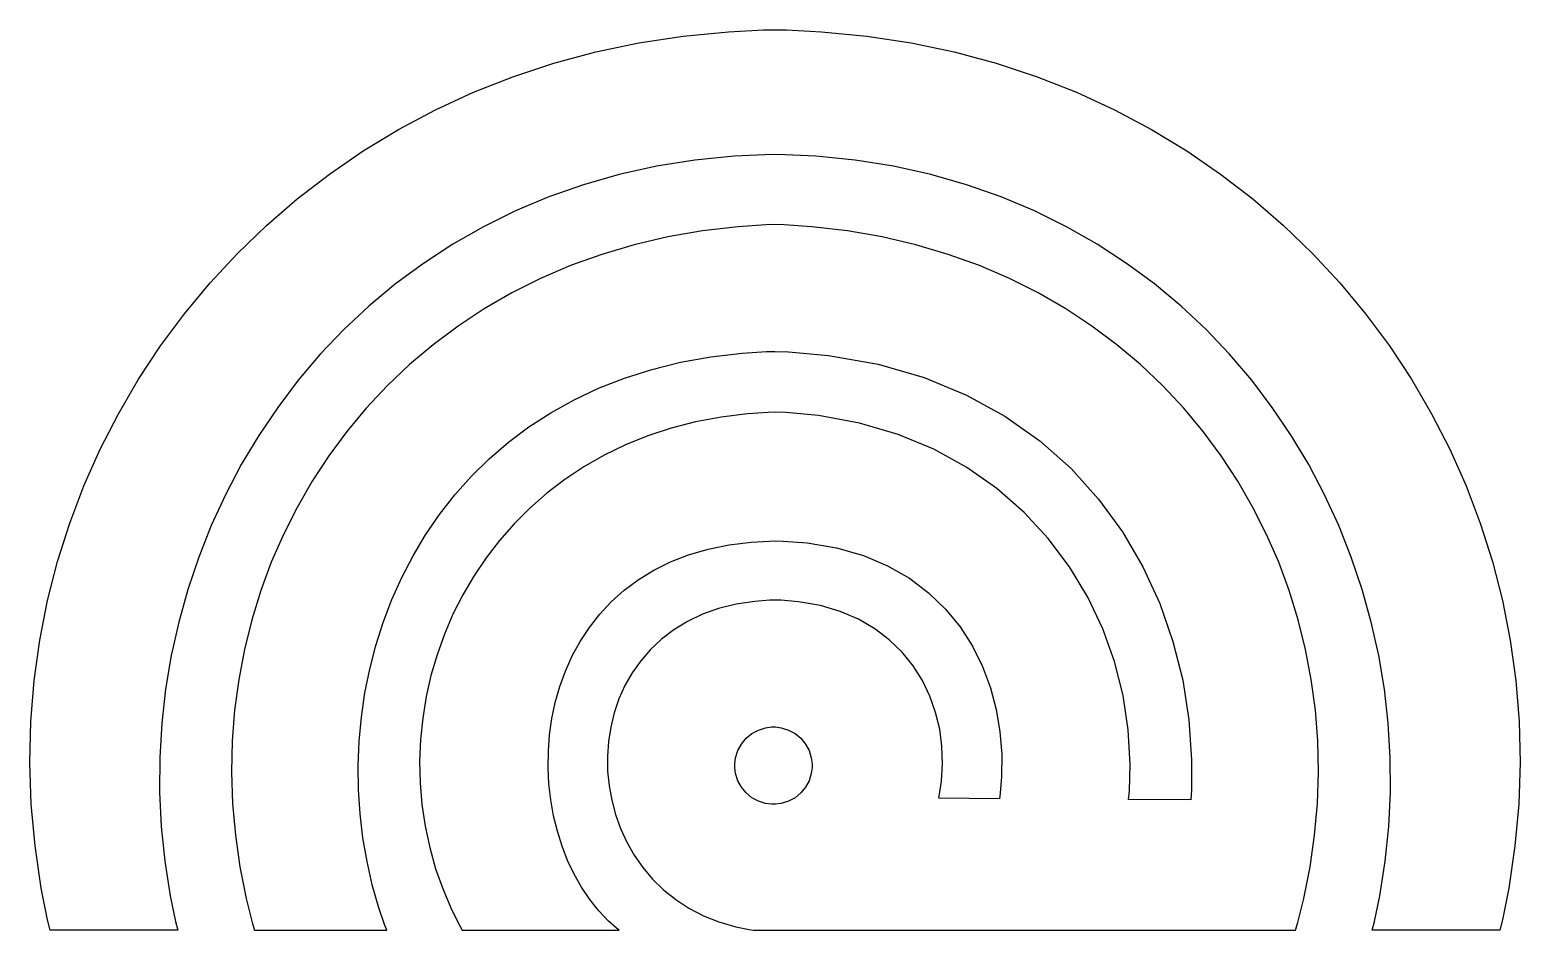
# Model space of a CAD drawing. Header units: millimetres. Extents: x -4.2 to 10.4, y -3.7 to 12.4.
# Drawn here: x -4.18 to 10.38, y 3.65 to 12.44 of the extents above; entities that cross this region are included whole.
import ezdxf

# ---------------------------------------------------------------- set-up
doc = ezdxf.new("R2010")
doc.units = ezdxf.units.MM
doc.layers.get('0').update_dxf_attribs({"linetype": 'CONTINUOUS'})

msp = doc.modelspace()

# ---------------------------------------------------------------- linework, layer by layer
at = {"color": 142}
for p, q in [((1.77024, 12.314), (2.20313, 12.38)), ((2.20313, 12.38), (2.64665, 12.4226)), ((2.64665, 12.4226), (2.98687, 12.4394)), ((2.98687, 12.4394), (3.10038, 12.4408)), ((3.10038, 12.4408), (3.21382, 12.4394)), ((3.21382, 12.4394), (3.55404, 12.4226)), ((3.55404, 12.4226), (3.99756, 12.38)), ((3.99756, 12.38), (4.43044, 12.314)), ((1.34847, 12.2253), (1.77024, 12.314)), ((4.43044, 12.314), (4.85226, 12.2253)), ((0.540201, 11.9826), (0.938314, 12.1145)), ((0.938314, 12.1145), (1.34847, 12.2253)), ((4.85226, 12.2253), (5.26243, 12.1145)), ((5.26243, 12.1145), (5.66049, 11.9826)), ((0.154731, 11.8303), (0.540201, 11.9826)), ((5.66049, 11.9826), (6.04601, 11.8303)), ((-0.217719, 11.6584), (0.154731, 11.8303)), ((6.04601, 11.8303), (6.41846, 11.6584)), ((-0.576606, 11.4676), (-0.217719, 11.6584)), ((6.41846, 11.6584), (6.77735, 11.4676)), ((-0.921496, 11.2586), (-0.576606, 11.4676)), ((6.77735, 11.4676), (7.12224, 11.2586)), ((-1.25184, 11.0324), (-0.921496, 11.2586)), ((3.00097, 11.2212), (2.7029, 11.2059)), ((3.10038, 11.2225), (3.00097, 11.2212)), ((3.19971, 11.2212), (3.10038, 11.2225)), ((3.49778, 11.2059), (3.19971, 11.2212)), ((7.12224, 11.2586), (7.45258, 11.0324)), ((1.94217, 11.1075), (1.57943, 11.0272)), ((2.31674, 11.1673), (1.94217, 11.1075)), ((2.7029, 11.2059), (2.31674, 11.1673)), ((3.88396, 11.1673), (3.49778, 11.2059)), ((4.25851, 11.1075), (3.88396, 11.1673)), ((4.62125, 11.0272), (4.25851, 11.1075)), ((-1.56722, 10.7896), (-1.25184, 11.0324)), ((1.22879, 10.9273), (0.890408, 10.8084)), ((1.57943, 11.0272), (1.22879, 10.9273)), ((4.97194, 10.9273), (4.62125, 11.0272)), ((5.31028, 10.8084), (4.97194, 10.9273)), ((7.45258, 11.0324), (7.76796, 10.7896)), ((-1.86714, 10.531), (-1.56722, 10.7896)), ((0.890408, 10.8084), (0.564671, 10.6715)), ((5.63601, 10.6715), (5.31028, 10.8084)), ((7.76796, 10.7896), (8.06788, 10.531)), ((0.564671, 10.6715), (0.25179, 10.5172)), ((5.94894, 10.5172), (5.63601, 10.6715)), ((-2.1511, 10.2574), (-1.86714, 10.531)), ((0.25179, 10.5172), (-0.048014, 10.3464)), ((2.74035, 10.5168), (2.3909, 10.4765)), ((3.01025, 10.5353), (2.74035, 10.5168)), ((3.10038, 10.5382), (3.01025, 10.5353)), ((3.19043, 10.5353), (3.10038, 10.5382)), ((3.46035, 10.5168), (3.19043, 10.5353)), ((3.80979, 10.4765), (3.46035, 10.5168)), ((6.24869, 10.3464), (5.94894, 10.5172)), ((8.06788, 10.531), (8.35183, 10.2574)), ((-0.048014, 10.3464), (-0.334418, 10.1599)), ((1.72456, 10.3413), (1.40815, 10.2478)), ((2.05225, 10.4177), (1.72456, 10.3413)), ((2.3909, 10.4765), (2.05225, 10.4177)), ((4.14849, 10.4177), (3.80979, 10.4765)), ((4.47613, 10.3413), (4.14849, 10.4177)), ((4.79254, 10.2478), (4.47613, 10.3413)), ((6.53515, 10.1599), (6.24869, 10.3464)), ((-2.41857, 9.96957), (-2.1511, 10.2574)), ((1.40815, 10.2478), (1.1033, 10.138)), ((5.09744, 10.138), (4.79254, 10.2478)), ((8.35183, 10.2574), (8.61931, 9.96957)), ((-0.334418, 10.1599), (-0.607206, 9.95833)), ((1.1033, 10.138), (0.810167, 10.0124)), ((5.39057, 10.0124), (5.09744, 10.138)), ((6.80794, 9.95833), (6.53515, 10.1599)), ((-2.66917, 9.66829), (-2.41857, 9.96957)), ((-0.607206, 9.95833), (-0.866157, 9.74257)), ((0.810167, 10.0124), (0.529025, 9.87175)), ((5.67171, 9.87175), (5.39057, 10.0124)), ((7.06689, 9.74257), (6.80794, 9.95833)), ((8.61931, 9.96957), (8.8699, 9.66829)), ((0.529025, 9.87175), (0.260146, 9.71658)), ((5.9406, 9.71658), (5.67171, 9.87175)), ((-2.90229, 9.35433), (-2.66917, 9.66829)), ((-0.866157, 9.74257), (-1.11095, 9.5134)), ((0.260146, 9.71658), (0.003689, 9.54764)), ((6.197, 9.54764), (5.9406, 9.71658)), ((7.31168, 9.5134), (7.06689, 9.74257)), ((8.8699, 9.66829), (9.10303, 9.35433)), ((-1.11095, 9.5134), (-1.34136, 9.2716)), ((0.003689, 9.54764), (-0.239963, 9.3655)), ((6.44069, 9.3655), (6.197, 9.54764)), ((7.54204, 9.2716), (7.31168, 9.5134)), ((-3.11757, 9.02843), (-2.90229, 9.35433)), ((-0.239963, 9.3655), (-0.470703, 9.1709)), ((6.67139, 9.1709), (6.44069, 9.3655)), ((9.10303, 9.35433), (9.31831, 9.02843)), ((-1.34136, 9.2716), (-1.55707, 9.01796)), ((1.89817, 9.12414), (2.1785, 9.19308)), ((2.1785, 9.19308), (2.47228, 9.24582)), ((2.47228, 9.24582), (2.77951, 9.28162)), ((2.77951, 9.28162), (3.02007, 9.29753)), ((3.02007, 9.29753), (3.10038, 9.29969)), ((3.10038, 9.29969), (3.23113, 9.29611)), ((3.23113, 9.29611), (3.62289, 9.26025)), ((3.62289, 9.26025), (4.10856, 9.17389)), ((4.10856, 9.17389), (4.55767, 9.04389)), ((7.75782, 9.01796), (7.54204, 9.2716)), ((-3.31446, 8.69135), (-3.11757, 9.02843)), ((-0.470703, 9.1709), (-0.688151, 8.96442)), ((1.3776, 8.9406), (1.63124, 9.03971)), ((1.63124, 9.03971), (1.89817, 9.12414)), ((4.55767, 9.04389), (4.97038, 8.87369)), ((6.88889, 8.96442), (6.67139, 9.1709)), ((9.31831, 9.02843), (9.51519, 8.69135)), ((-1.55707, 9.01796), (-1.75792, 8.75319)), ((-0.688151, 8.96442), (-0.892199, 8.74669)), ((1.13732, 8.82753), (1.3776, 8.9406)), ((7.09293, 8.74669), (6.88889, 8.96442)), ((7.95865, 8.75319), (7.75782, 9.01796)), ((-1.75792, 8.75319), (-1.94362, 8.47814)), ((-0.892199, 8.74669), (-1.08252, 8.51839)), ((0.910211, 8.70122), (1.13732, 8.82753)), ((4.97038, 8.87369), (5.34685, 8.66661)), ((7.28326, 8.51839), (7.09293, 8.74669)), ((8.14438, 8.47814), (7.95865, 8.75319)), ((-3.49246, 8.34392), (-3.31446, 8.69135)), ((0.696343, 8.56244), (0.910211, 8.70122)), ((2.32503, 8.61236), (2.08621, 8.55117)), ((2.57374, 8.65896), (2.32503, 8.61236)), ((2.83219, 8.69021), (2.57374, 8.65896)), ((3.03326, 8.70378), (2.83219, 8.69021)), ((3.10038, 8.70546), (3.03326, 8.70378)), ((3.20703, 8.70275), (3.10038, 8.70546)), ((3.52647, 8.67296), (3.20703, 8.70275)), ((3.92746, 8.59999), (3.52647, 8.67296)), ((4.30263, 8.48936), (3.92746, 8.59999)), ((5.34685, 8.66661), (5.68739, 8.42606)), ((9.51519, 8.69135), (9.69319, 8.34392)), ((-1.94362, 8.47814), (-2.11388, 8.19358)), ((-1.08252, 8.51839), (-1.2589, 8.28017)), ((0.49566, 8.41194), (0.696343, 8.56244)), ((1.85753, 8.47597), (1.63911, 8.38753)), ((2.08621, 8.55117), (1.85753, 8.47597)), ((4.65142, 8.34397), (4.30263, 8.48936)), ((7.45964, 8.28017), (7.28326, 8.51839)), ((8.31461, 8.19358), (8.14438, 8.47814)), ((-3.65115, 7.98693), (-3.49246, 8.34392)), ((0.307997, 8.25049), (0.49566, 8.41194)), ((1.63911, 8.38753), (1.43104, 8.28646)), ((4.97319, 8.16667), (4.65142, 8.34397)), ((5.68739, 8.42606), (5.99224, 8.15539)), ((9.69319, 8.34392), (9.85189, 7.98693)), ((-2.11388, 8.19358), (-2.2685, 7.90022)), ((-1.2589, 8.28017), (-1.42111, 8.03267)), ((0.133409, 8.07878), (0.307997, 8.25049)), ((1.23351, 8.17344), (1.04666, 8.04921)), ((1.43104, 8.28646), (1.23351, 8.17344)), ((5.26731, 7.96024), (4.97319, 8.16667)), ((5.99224, 8.15539), (6.26156, 7.85792)), ((7.62185, 8.03267), (7.45964, 8.28017)), ((8.46924, 7.90022), (8.31461, 8.19358)), ((-1.42111, 8.03267), (-1.56885, 7.77658)), ((-0.028157, 7.89757), (0.133409, 8.07878)), ((1.04666, 8.04921), (0.87066, 7.91439)), ((7.76958, 7.77658), (7.62185, 8.03267)), ((-3.78999, 7.62104), (-3.65115, 7.98693)), ((-2.2685, 7.90022), (-2.40717, 7.59896)), ((-0.176758, 7.70762), (-0.028157, 7.89757)), ((0.87066, 7.91439), (0.705621, 7.76969)), ((5.53321, 7.72754), (5.26731, 7.96024)), ((8.60792, 7.59896), (8.46924, 7.90022)), ((9.85189, 7.98693), (9.99072, 7.62104)), ((-1.56885, 7.77658), (-1.70193, 7.51243)), ((0.705621, 7.76969), (0.551758, 7.61578)), ((5.77024, 7.47151), (5.53321, 7.72754)), ((6.26156, 7.85792), (6.49556, 7.53711)), ((7.90267, 7.51243), (7.76958, 7.77658)), ((-3.90853, 7.24713), (-3.78999, 7.62104)), ((-2.40717, 7.59896), (-2.52962, 7.29053)), ((-0.3125, 7.50971), (-0.176758, 7.70762)), ((0.551758, 7.61578), (0.409179, 7.45329)), ((8.73036, 7.29053), (8.60792, 7.59896)), ((9.99072, 7.62104), (10.1093, 7.24713)), ((-1.70193, 7.51243), (-1.8201, 7.241)), ((-0.435385, 7.30458), (-0.3125, 7.50971)), ((0.409179, 7.45329), (0.277994, 7.28299)), ((2.65104, 7.41004), (2.86871, 7.43713)), ((2.86871, 7.43713), (3.04243, 7.44764)), ((3.04243, 7.44764), (3.10038, 7.4484)), ((3.10038, 7.4484), (3.17876, 7.44743)), ((3.17876, 7.44743), (3.4139, 7.42888)), ((3.4139, 7.42888), (3.70139, 7.38043)), ((5.97781, 7.19493), (5.77024, 7.47151)), ((6.49556, 7.53711), (6.69444, 7.19624)), ((8.02083, 7.241), (7.90267, 7.51243)), ((-2.52962, 7.29053), (-2.63569, 6.97564)), ((-0.545464, 7.09293), (-0.435385, 7.30458)), ((0.277994, 7.28299), (0.158421, 7.10547)), ((2.07986, 7.24322), (2.25683, 7.31222)), ((2.25683, 7.31222), (2.44715, 7.36817)), ((2.44715, 7.36817), (2.65104, 7.41004)), ((3.70139, 7.38043), (3.96338, 7.30518)), ((3.96338, 7.30518), (4.20031, 7.20557)), ((8.83643, 6.97564), (8.73036, 7.29053)), ((-4.00624, 6.86594), (-3.90853, 7.24713)), ((-1.8201, 7.241), (-1.92307, 6.96283)), ((1.76514, 7.06939), (1.91601, 7.16194)), ((1.91601, 7.16194), (2.07986, 7.24322)), ((4.20031, 7.20557), (4.41282, 7.08382)), ((6.15528, 6.90067), (5.97781, 7.19493)), ((6.69444, 7.19624), (6.85851, 6.83871)), ((8.12381, 6.96283), (8.02083, 7.241)), ((10.1093, 7.24713), (10.207, 6.86594)), ((-0.642796, 6.87549), (-0.545464, 7.09293)), ((0.158421, 7.10547), (0.050618, 6.9215)), ((1.62696, 6.96631), (1.76514, 7.06939)), ((4.41282, 7.08382), (4.60146, 6.94211)), ((-4.08268, 6.47819), (-4.00624, 6.86594)), ((-2.63569, 6.97564), (-2.72499, 6.65517)), ((-1.92307, 6.96283), (-2.01064, 6.67865)), ((-0.727376, 6.6531), (-0.642796, 6.87549)), ((0.050618, 6.9215), (-0.045302, 6.73167)), ((1.38797, 6.73236), (1.50131, 6.85368)), ((1.50131, 6.85368), (1.62696, 6.96631)), ((2.90369, 6.85851), (2.71994, 6.83078)), ((3.05117, 6.86951), (2.90369, 6.85851)), ((3.10038, 6.87039), (3.05117, 6.86951)), ((3.15799, 6.86942), (3.10038, 6.87039)), ((3.33078, 6.85471), (3.15799, 6.86942)), ((3.54335, 6.81722), (3.33078, 6.85471)), ((4.60146, 6.94211), (4.76671, 6.78282)), ((6.30203, 6.59153), (6.15528, 6.90067)), ((8.21137, 6.67865), (8.12381, 6.96283)), ((8.92572, 6.65517), (8.83643, 6.97564)), ((10.207, 6.86594), (10.2834, 6.47819)), ((-0.045302, 6.73167), (-0.129232, 6.53668)), ((1.28668, 6.60325), (1.38797, 6.73236)), ((2.39068, 6.73188), (2.24511, 6.66271)), ((2.54893, 6.78825), (2.39068, 6.73188)), ((2.71994, 6.83078), (2.54893, 6.78825)), ((3.73822, 6.75965), (3.54335, 6.81722)), ((3.91542, 6.68365), (3.73822, 6.75965)), ((4.76671, 6.78282), (4.90913, 6.60818)), ((6.85851, 6.83871), (6.98796, 6.46783)), ((-2.72499, 6.65517), (-2.79736, 6.32986)), ((-2.01064, 6.67865), (-2.08251, 6.38911)), ((-0.799371, 6.42643), (-0.727376, 6.6531)), ((1.19732, 6.46712), (1.28668, 6.60325)), ((2.11214, 6.58171), (1.99175, 6.48996)), ((2.24511, 6.66271), (2.11214, 6.58171)), ((4.07503, 6.59082), (3.91542, 6.68365)), ((4.21724, 6.48286), (4.07503, 6.59082)), ((4.90913, 6.60818), (5.02929, 6.42051)), ((6.41749, 6.27035), (6.30203, 6.59153)), ((8.28326, 6.38911), (8.21137, 6.67865)), ((8.9981, 6.32986), (8.92572, 6.65517)), ((-4.13737, 6.08475), (-4.08268, 6.47819)), ((-0.858669, 6.19629), (-0.799371, 6.42643)), ((-0.129232, 6.53668), (-0.200956, 6.33724)), ((1.11957, 6.32497), (1.19732, 6.46712)), ((1.99175, 6.48996), (1.88385, 6.3884)), ((4.34207, 6.36143), (4.21724, 6.48286)), ((5.02929, 6.42051), (5.12771, 6.222)), ((6.98796, 6.46783), (7.08301, 6.08708)), ((10.2834, 6.47819), (10.3381, 6.08475)), ((-2.79736, 6.32986), (-2.85254, 6.00043)), ((-2.08251, 6.38911), (-2.13857, 6.09472)), ((-0.200956, 6.33724), (-0.260308, 6.13406)), ((1.05328, 6.17768), (1.11957, 6.32497)), ((1.78836, 6.2781), (1.70529, 6.16)), ((1.88385, 6.3884), (1.78836, 6.2781)), ((4.44965, 6.22819), (4.34207, 6.36143)), ((6.50097, 5.94006), (6.41749, 6.27035)), ((8.33931, 6.09472), (8.28326, 6.38911)), ((9.05328, 6.00043), (8.9981, 6.32986)), ((-0.90549, 5.96332), (-0.858669, 6.19629)), ((-0.260308, 6.13406), (-0.307183, 5.92768)), ((0.998264, 6.0261), (1.05328, 6.17768)), ((1.70529, 6.16), (1.6345, 6.03521)), ((4.54004, 6.08475), (4.44965, 6.22819)), ((5.12771, 6.222), (5.20492, 6.01492)), ((-4.16982, 5.68631), (-4.13737, 6.08475)), ((-2.85254, 6.00043), (-2.89019, 5.66781)), ((-2.13857, 6.09472), (-2.17844, 5.79628)), ((0.954264, 5.8711), (0.998264, 6.0261)), ((1.6345, 6.03521), (1.57601, 5.90468)), ((4.61333, 5.93278), (4.54004, 6.08475)), ((5.20492, 6.01492), (5.2615, 5.8016)), ((7.08301, 6.08708), (7.14382, 5.69971)), ((8.37918, 5.79628), (8.33931, 6.09472)), ((9.09093, 5.66781), (9.05328, 6.00043)), ((10.3381, 6.08475), (10.3706, 5.68631)), ((-0.939779, 5.7284), (-0.90549, 5.96332)), ((-0.307183, 5.92768), (-0.341471, 5.71892)), ((0.921061, 5.71354), (0.954264, 5.8711)), ((1.57601, 5.90468), (1.52968, 5.76942)), ((4.66965, 5.77399), (4.61333, 5.93278)), ((6.55192, 5.60346), (6.50097, 5.94006)), ((-4.17953, 5.28364), (-4.16982, 5.68631)), ((-2.17844, 5.79628), (-2.20193, 5.49442)), ((-0.961589, 5.49219), (-0.939779, 5.7284)), ((-0.341471, 5.71892), (-0.362901, 5.5084)), ((0.898492, 5.55436), (0.921061, 5.71354)), ((1.52968, 5.76942), (1.49556, 5.63043)), ((4.70915, 5.60997), (4.66965, 5.77399)), ((5.2615, 5.8016), (5.29801, 5.58431)), ((7.14382, 5.69971), (7.17068, 5.30914)), ((8.40267, 5.49442), (8.37918, 5.79628)), ((10.3706, 5.68631), (10.3803, 5.28364)), ((-2.89019, 5.66781), (-2.91015, 5.33263)), ((0.886339, 5.39442), (0.898492, 5.55436)), ((1.49556, 5.63043), (1.47347, 5.48876)), ((2.81771, 5.52061), (2.87358, 5.56674)), ((2.87358, 5.56674), (2.93772, 5.60157)), ((2.93772, 5.60157), (3.00863, 5.62354)), ((3.00863, 5.62354), (3.06569, 5.63118)), ((3.06569, 5.63118), (3.08475, 5.63118)), ((3.08475, 5.63118), (3.10374, 5.63118)), ((3.10374, 5.63118), (3.16081, 5.62354)), ((3.16081, 5.62354), (3.23172, 5.60157)), ((3.23172, 5.60157), (3.29585, 5.56674)), ((3.29585, 5.56674), (3.35172, 5.52061)), ((4.73182, 5.44239), (4.70915, 5.60997)), ((5.29801, 5.58431), (5.31494, 5.36524)), ((6.56967, 5.26346), (6.55192, 5.60346)), ((9.11089, 5.33263), (9.09093, 5.66781)), ((-2.20193, 5.49442), (-2.20876, 5.18967)), ((-0.970975, 5.25549), (-0.961589, 5.49219)), ((-0.362901, 5.5084), (-0.371419, 5.29682)), ((0.884332, 5.2346), (0.886339, 5.39442)), ((1.47347, 5.48876), (1.46343, 5.34538)), ((2.71479, 5.32969), (2.73676, 5.40061)), ((2.73676, 5.40061), (2.7716, 5.46474)), ((2.7716, 5.46474), (2.81771, 5.52061)), ((3.35172, 5.52061), (3.39785, 5.46474)), ((3.39785, 5.46474), (3.43267, 5.40061)), ((3.43267, 5.40061), (3.45464, 5.32969)), ((4.73779, 5.27294), (4.73182, 5.44239)), ((8.4095, 5.18967), (8.40267, 5.49442)), ((-4.16601, 4.87761), (-4.17953, 5.28364)), ((-2.91015, 5.33263), (-2.91211, 4.99571)), ((-0.96799, 5.01899), (-0.970975, 5.25549)), ((-0.371419, 5.29682), (-0.366863, 5.08479)), ((1.46343, 5.34538), (1.46539, 5.20133)), ((2.70714, 5.27263), (2.71479, 5.32969)), ((2.70714, 5.25358), (2.70714, 5.27263)), ((2.70714, 5.2346), (2.70714, 5.25358)), ((3.45464, 5.32969), (3.46235, 5.27263)), ((3.46235, 5.27263), (3.46235, 5.25358)), ((3.46235, 5.25358), (3.46235, 5.2346)), ((4.72721, 5.10325), (4.73779, 5.27294)), ((5.31494, 5.36524), (5.31282, 5.14675)), ((6.56196, 5.00754), (6.56967, 5.26346)), ((7.17068, 5.30914), (7.16971, 5.01611)), ((9.11285, 4.99571), (9.11089, 5.33263)), ((10.3803, 5.28364), (10.3668, 4.87761)), ((-2.20876, 5.18967), (-2.19874, 4.88282)), ((0.892307, 5.07574), (0.884332, 5.2346)), ((1.46539, 5.20133), (1.47922, 5.05761)), ((2.71479, 5.17751), (2.70714, 5.2346)), ((2.73676, 5.10661), (2.71479, 5.17751)), ((2.7716, 5.04249), (2.73676, 5.10661)), ((3.43267, 5.10661), (3.39785, 5.04249)), ((3.45464, 5.17751), (3.43267, 5.10661)), ((3.46235, 5.2346), (3.45464, 5.17751)), ((4.70893, 4.97661), (4.72721, 5.10325)), ((5.31282, 5.14675), (5.29975, 4.98465)), ((8.39947, 4.88282), (8.4095, 5.18967)), ((-2.91211, 4.99571), (-2.89583, 4.65788)), ((-0.952746, 4.78342), (-0.96799, 5.01899)), ((-0.366863, 5.08479), (-0.349013, 4.8731)), ((0.910101, 4.91878), (0.892307, 5.07574)), ((1.47922, 5.05761), (1.50489, 4.91525)), ((2.81771, 4.9866), (2.7716, 5.04249)), ((2.87358, 4.94049), (2.81771, 4.9866)), ((3.35172, 4.9866), (3.29585, 4.94049)), ((3.39785, 5.04249), (3.35172, 4.9866)), ((4.70014, 4.93494), (4.70893, 4.97661)), ((5.29975, 4.98465), (5.29232, 4.93104)), ((6.55371, 4.92275), (6.56196, 5.00754)), ((7.16971, 5.01611), (7.16379, 4.91872)), ((9.09657, 4.65788), (9.11285, 4.99571)), ((-4.12879, 4.46886), (-4.16601, 4.87761)), ((-2.19874, 4.88282), (-2.1716, 4.57438)), ((-0.349013, 4.8731), (-0.317817, 4.66233)), ((0.937392, 4.7646), (0.910101, 4.91878)), ((1.50489, 4.91525), (1.54238, 4.77522)), ((2.93772, 4.90565), (2.87358, 4.94049)), ((3.00863, 4.88368), (2.93772, 4.90565)), ((3.06569, 4.87597), (3.00863, 4.88368)), ((3.08475, 4.87597), (3.06569, 4.87597)), ((3.10374, 4.87597), (3.08475, 4.87597)), ((3.16081, 4.88368), (3.10374, 4.87597)), ((3.23172, 4.90565), (3.16081, 4.88368)), ((3.29585, 4.94049), (3.23172, 4.90565)), ((5.29232, 4.93104), (4.70014, 4.93494)), ((7.16379, 4.91872), (6.55371, 4.92275)), ((8.37235, 4.57438), (8.39947, 4.88282)), ((10.3668, 4.87761), (10.3295, 4.46886)), ((-0.925185, 4.54964), (-0.952746, 4.78342)), ((-0.317817, 4.66233), (-0.273113, 4.45318)), ((0.974012, 4.61404), (0.937392, 4.7646)), ((1.54238, 4.77522), (1.59158, 4.63857)), ((-2.89583, 4.65788), (-2.86106, 4.31993)), ((-2.1716, 4.57438), (-2.12706, 4.26514)), ((-0.885417, 4.31831), (-0.925185, 4.54964)), ((1.0198, 4.46804), (0.974012, 4.61404)), ((1.59158, 4.63857), (1.6525, 4.50629)), ((8.32781, 4.26514), (8.37235, 4.57438)), ((9.06179, 4.31993), (9.09657, 4.65788)), ((-4.06743, 4.05826), (-4.12879, 4.46886)), ((-0.273113, 4.45318), (-0.214626, 4.24636)), ((1.07449, 4.32742), (1.0198, 4.46804)), ((1.6525, 4.50629), (1.72499, 4.37939)), ((1.72499, 4.37939), (1.80908, 4.25896)), ((10.3295, 4.46886), (10.2682, 4.05826)), ((-2.86106, 4.31993), (-2.80757, 3.98253)), ((-2.12706, 4.26514), (-2.06494, 3.95562)), ((-0.833496, 4.09017), (-0.885417, 4.31831)), ((-0.214626, 4.24636), (-0.142361, 4.04254)), ((1.13791, 4.19308), (1.07449, 4.32742)), ((1.80908, 4.25896), (1.90462, 4.14583)), ((8.26568, 3.95562), (8.32781, 4.26514)), ((9.00831, 3.98253), (9.06179, 4.31993)), ((-0.769476, 3.866), (-0.833496, 4.09017)), ((1.2098, 4.06592), (1.13791, 4.19308)), ((1.90462, 4.14583), (2.01167, 4.04118)), ((-4.00581, 3.74881), (-4.06743, 4.05826)), ((-2.80757, 3.98253), (-2.75543, 3.72999)), ((-2.06494, 3.95562), (-2.00711, 3.72319)), ((-0.142361, 4.04254), (-0.056098, 3.84239)), ((1.28998, 3.94678), (1.2098, 4.06592)), ((1.37826, 3.83658), (1.28998, 3.94678)), ((2.01167, 4.04118), (2.13004, 3.9459)), ((2.13004, 3.9459), (2.25976, 3.86111)), ((8.20785, 3.72319), (8.26568, 3.95562)), ((8.95622, 3.72999), (9.00831, 3.98253)), ((10.2682, 4.05826), (10.2065, 3.74881)), ((-0.713867, 3.70085), (-0.769476, 3.866)), ((-0.056098, 3.84239), (0.017578, 3.69461)), ((1.47439, 3.73622), (1.37826, 3.83658)), ((2.25976, 3.86111), (2.40072, 3.78782)), ((2.40072, 3.78782), (2.5529, 3.72689)), ((-3.98133, 3.64654), (-4.00581, 3.74881)), ((-2.73497, 3.64654), (-3.98133, 3.64654)), ((-2.75543, 3.72999), (-2.73497, 3.64654)), ((-2.00711, 3.72319), (-1.98497, 3.64654)), ((-1.98497, 3.64654), (-0.693306, 3.64654)), ((-0.693306, 3.64654), (-0.713867, 3.70085)), ((0.017578, 3.69461), (0.044325, 3.64654)), ((0.044325, 3.64654), (1.57818, 3.64654)), ((1.55117, 3.66764), (1.47439, 3.73622)), ((1.57818, 3.64654), (1.55117, 3.66764)), ((2.5529, 3.72689), (2.71625, 3.67947)), ((2.71625, 3.67947), (2.84679, 3.65272)), ((2.84679, 3.65272), (2.89068, 3.64654)), ((2.89068, 3.64654), (8.18576, 3.64654)), ((8.18576, 3.64654), (8.20785, 3.72319)), ((8.93576, 3.64654), (8.95622, 3.72999)), ((10.1821, 3.64654), (8.93576, 3.64654)), ((10.2065, 3.74881), (10.1821, 3.64654))]:
    msp.add_line(p, q, dxfattribs=at)
at = {"color": 0}
for p, q in [((1.77024, 12.314), (2.20313, 12.38)), ((2.20313, 12.38), (2.64665, 12.4226)), ((2.64665, 12.4226), (2.98687, 12.4394)), ((2.98687, 12.4394), (3.10038, 12.4408)), ((3.10038, 12.4408), (3.21382, 12.4394)), ((3.21382, 12.4394), (3.55404, 12.4226)), ((3.55404, 12.4226), (3.99756, 12.38)), ((3.99756, 12.38), (4.43044, 12.314)), ((1.34847, 12.2253), (1.77024, 12.314)), ((4.43044, 12.314), (4.85226, 12.2253)), ((0.540201, 11.9826), (0.938314, 12.1145)), ((0.938314, 12.1145), (1.34847, 12.2253)), ((4.85226, 12.2253), (5.26243, 12.1145)), ((5.26243, 12.1145), (5.66049, 11.9826)), ((0.154731, 11.8303), (0.540201, 11.9826)), ((5.66049, 11.9826), (6.04601, 11.8303)), ((-0.217719, 11.6584), (0.154731, 11.8303)), ((6.04601, 11.8303), (6.41846, 11.6584)), ((-0.576606, 11.4676), (-0.217719, 11.6584)), ((6.41846, 11.6584), (6.77735, 11.4676)), ((-0.921496, 11.2586), (-0.576606, 11.4676)), ((6.77735, 11.4676), (7.12224, 11.2586)), ((-1.25184, 11.0324), (-0.921496, 11.2586)), ((3.00097, 11.2212), (2.7029, 11.2059)), ((3.10038, 11.2225), (3.00097, 11.2212)), ((3.19971, 11.2212), (3.10038, 11.2225)), ((3.49778, 11.2059), (3.19971, 11.2212)), ((7.12224, 11.2586), (7.45258, 11.0324)), ((1.94217, 11.1075), (1.57943, 11.0272)), ((2.31674, 11.1673), (1.94217, 11.1075)), ((2.7029, 11.2059), (2.31674, 11.1673)), ((3.88396, 11.1673), (3.49778, 11.2059)), ((4.25851, 11.1075), (3.88396, 11.1673)), ((4.62125, 11.0272), (4.25851, 11.1075)), ((-1.56722, 10.7896), (-1.25184, 11.0324)), ((1.22879, 10.9273), (0.890408, 10.8084)), ((1.57943, 11.0272), (1.22879, 10.9273)), ((4.97194, 10.9273), (4.62125, 11.0272)), ((5.31028, 10.8084), (4.97194, 10.9273)), ((7.45258, 11.0324), (7.76796, 10.7896)), ((-1.86714, 10.531), (-1.56722, 10.7896)), ((0.890408, 10.8084), (0.564671, 10.6715)), ((5.63601, 10.6715), (5.31028, 10.8084)), ((7.76796, 10.7896), (8.06788, 10.531)), ((0.564671, 10.6715), (0.25179, 10.5172)), ((5.94894, 10.5172), (5.63601, 10.6715)), ((-2.1511, 10.2574), (-1.86714, 10.531)), ((0.25179, 10.5172), (-0.048014, 10.3464)), ((2.74035, 10.5168), (2.3909, 10.4765)), ((3.01025, 10.5353), (2.74035, 10.5168)), ((3.10038, 10.5382), (3.01025, 10.5353)), ((3.19043, 10.5353), (3.10038, 10.5382)), ((3.46035, 10.5168), (3.19043, 10.5353)), ((3.80979, 10.4765), (3.46035, 10.5168)), ((6.24869, 10.3464), (5.94894, 10.5172)), ((8.06788, 10.531), (8.35183, 10.2574)), ((-0.048014, 10.3464), (-0.334418, 10.1599)), ((1.72456, 10.3413), (1.40815, 10.2478)), ((2.05225, 10.4177), (1.72456, 10.3413)), ((2.3909, 10.4765), (2.05225, 10.4177)), ((4.14849, 10.4177), (3.80979, 10.4765)), ((4.47613, 10.3413), (4.14849, 10.4177)), ((4.79254, 10.2478), (4.47613, 10.3413)), ((6.53515, 10.1599), (6.24869, 10.3464)), ((-2.41857, 9.96957), (-2.1511, 10.2574)), ((1.40815, 10.2478), (1.1033, 10.138)), ((5.09744, 10.138), (4.79254, 10.2478)), ((8.35183, 10.2574), (8.61931, 9.96957)), ((-0.334418, 10.1599), (-0.607206, 9.95833)), ((1.1033, 10.138), (0.810167, 10.0124)), ((5.39057, 10.0124), (5.09744, 10.138)), ((6.80794, 9.95833), (6.53515, 10.1599)), ((-2.66917, 9.66829), (-2.41857, 9.96957)), ((-0.607206, 9.95833), (-0.866157, 9.74257)), ((0.810167, 10.0124), (0.529025, 9.87175)), ((5.67171, 9.87175), (5.39057, 10.0124)), ((7.06689, 9.74257), (6.80794, 9.95833)), ((8.61931, 9.96957), (8.8699, 9.66829)), ((0.529025, 9.87175), (0.260146, 9.71658)), ((5.9406, 9.71658), (5.67171, 9.87175)), ((-2.90229, 9.35433), (-2.66917, 9.66829)), ((-0.866157, 9.74257), (-1.11095, 9.5134)), ((0.260146, 9.71658), (0.003689, 9.54764)), ((6.197, 9.54764), (5.9406, 9.71658)), ((7.31168, 9.5134), (7.06689, 9.74257)), ((8.8699, 9.66829), (9.10303, 9.35433)), ((-1.11095, 9.5134), (-1.34136, 9.2716)), ((0.003689, 9.54764), (-0.239963, 9.3655)), ((6.44069, 9.3655), (6.197, 9.54764)), ((7.54204, 9.2716), (7.31168, 9.5134)), ((-3.11757, 9.02843), (-2.90229, 9.35433)), ((-0.239963, 9.3655), (-0.470703, 9.1709)), ((6.67139, 9.1709), (6.44069, 9.3655)), ((9.10303, 9.35433), (9.31831, 9.02843)), ((-1.34136, 9.2716), (-1.55707, 9.01796)), ((1.89817, 9.12414), (2.1785, 9.19308)), ((2.1785, 9.19308), (2.47228, 9.24582)), ((2.47228, 9.24582), (2.77951, 9.28162)), ((2.77951, 9.28162), (3.02007, 9.29753)), ((3.02007, 9.29753), (3.10038, 9.29969)), ((3.10038, 9.29969), (3.23113, 9.29611)), ((3.23113, 9.29611), (3.62289, 9.26025)), ((3.62289, 9.26025), (4.10856, 9.17389)), ((4.10856, 9.17389), (4.55767, 9.04389)), ((7.75782, 9.01796), (7.54204, 9.2716)), ((-3.31446, 8.69135), (-3.11757, 9.02843)), ((-0.470703, 9.1709), (-0.688151, 8.96442)), ((1.3776, 8.9406), (1.63124, 9.03971)), ((1.63124, 9.03971), (1.89817, 9.12414)), ((4.55767, 9.04389), (4.97038, 8.87369)), ((6.88889, 8.96442), (6.67139, 9.1709)), ((9.31831, 9.02843), (9.51519, 8.69135)), ((-1.55707, 9.01796), (-1.75792, 8.75319)), ((-0.688151, 8.96442), (-0.892199, 8.74669)), ((1.13732, 8.82753), (1.3776, 8.9406)), ((7.09293, 8.74669), (6.88889, 8.96442)), ((7.95865, 8.75319), (7.75782, 9.01796)), ((-1.75792, 8.75319), (-1.94362, 8.47814)), ((-0.892199, 8.74669), (-1.08252, 8.51839)), ((0.910211, 8.70122), (1.13732, 8.82753)), ((4.97038, 8.87369), (5.34685, 8.66661)), ((7.28326, 8.51839), (7.09293, 8.74669)), ((8.14438, 8.47814), (7.95865, 8.75319)), ((-3.49246, 8.34392), (-3.31446, 8.69135)), ((0.696343, 8.56244), (0.910211, 8.70122)), ((2.32503, 8.61236), (2.08621, 8.55117)), ((2.57374, 8.65896), (2.32503, 8.61236)), ((2.83219, 8.69021), (2.57374, 8.65896)), ((3.03326, 8.70378), (2.83219, 8.69021)), ((3.10038, 8.70546), (3.03326, 8.70378)), ((3.20703, 8.70275), (3.10038, 8.70546)), ((3.52647, 8.67296), (3.20703, 8.70275)), ((3.92746, 8.59999), (3.52647, 8.67296)), ((4.30263, 8.48936), (3.92746, 8.59999)), ((5.34685, 8.66661), (5.68739, 8.42606)), ((9.51519, 8.69135), (9.69319, 8.34392)), ((-1.94362, 8.47814), (-2.11388, 8.19358)), ((-1.08252, 8.51839), (-1.2589, 8.28017)), ((0.49566, 8.41194), (0.696343, 8.56244)), ((1.85753, 8.47597), (1.63911, 8.38753)), ((2.08621, 8.55117), (1.85753, 8.47597)), ((4.65142, 8.34397), (4.30263, 8.48936)), ((7.45964, 8.28017), (7.28326, 8.51839)), ((8.31461, 8.19358), (8.14438, 8.47814)), ((-3.65115, 7.98693), (-3.49246, 8.34392)), ((0.307997, 8.25049), (0.49566, 8.41194)), ((1.63911, 8.38753), (1.43104, 8.28646)), ((4.97319, 8.16667), (4.65142, 8.34397)), ((5.68739, 8.42606), (5.99224, 8.15539)), ((9.69319, 8.34392), (9.85189, 7.98693)), ((-2.11388, 8.19358), (-2.2685, 7.90022)), ((-1.2589, 8.28017), (-1.42111, 8.03267)), ((0.133409, 8.07878), (0.307997, 8.25049)), ((1.23351, 8.17344), (1.04666, 8.04921)), ((1.43104, 8.28646), (1.23351, 8.17344)), ((5.26731, 7.96024), (4.97319, 8.16667)), ((5.99224, 8.15539), (6.26156, 7.85792)), ((7.62185, 8.03267), (7.45964, 8.28017)), ((8.46924, 7.90022), (8.31461, 8.19358)), ((-1.42111, 8.03267), (-1.56885, 7.77658)), ((-0.028157, 7.89757), (0.133409, 8.07878)), ((1.04666, 8.04921), (0.87066, 7.91439)), ((7.76958, 7.77658), (7.62185, 8.03267)), ((-3.78999, 7.62104), (-3.65115, 7.98693)), ((-2.2685, 7.90022), (-2.40717, 7.59896)), ((-0.176758, 7.70762), (-0.028157, 7.89757)), ((0.87066, 7.91439), (0.705621, 7.76969)), ((5.53321, 7.72754), (5.26731, 7.96024)), ((8.60792, 7.59896), (8.46924, 7.90022)), ((9.85189, 7.98693), (9.99072, 7.62104)), ((-1.56885, 7.77658), (-1.70193, 7.51243)), ((0.705621, 7.76969), (0.551758, 7.61578)), ((5.77024, 7.47151), (5.53321, 7.72754)), ((6.26156, 7.85792), (6.49556, 7.53711)), ((7.90267, 7.51243), (7.76958, 7.77658)), ((-3.90853, 7.24713), (-3.78999, 7.62104)), ((-2.40717, 7.59896), (-2.52962, 7.29053)), ((-0.3125, 7.50971), (-0.176758, 7.70762)), ((0.551758, 7.61578), (0.409179, 7.45329)), ((8.73036, 7.29053), (8.60792, 7.59896)), ((9.99072, 7.62104), (10.1093, 7.24713)), ((-1.70193, 7.51243), (-1.8201, 7.241)), ((-0.435385, 7.30458), (-0.3125, 7.50971)), ((0.409179, 7.45329), (0.277994, 7.28299)), ((2.65104, 7.41004), (2.86871, 7.43713)), ((2.86871, 7.43713), (3.04243, 7.44764)), ((3.04243, 7.44764), (3.10038, 7.4484)), ((3.10038, 7.4484), (3.17876, 7.44743)), ((3.17876, 7.44743), (3.4139, 7.42888)), ((3.4139, 7.42888), (3.70139, 7.38043)), ((5.97781, 7.19493), (5.77024, 7.47151)), ((6.49556, 7.53711), (6.69444, 7.19624)), ((8.02083, 7.241), (7.90267, 7.51243)), ((-2.52962, 7.29053), (-2.63569, 6.97564)), ((-0.545464, 7.09293), (-0.435385, 7.30458)), ((0.277994, 7.28299), (0.158421, 7.10547)), ((2.07986, 7.24322), (2.25683, 7.31222)), ((2.25683, 7.31222), (2.44715, 7.36817)), ((2.44715, 7.36817), (2.65104, 7.41004)), ((3.70139, 7.38043), (3.96338, 7.30518)), ((3.96338, 7.30518), (4.20031, 7.20557)), ((8.83643, 6.97564), (8.73036, 7.29053)), ((-4.00624, 6.86594), (-3.90853, 7.24713)), ((-1.8201, 7.241), (-1.92307, 6.96283)), ((1.76514, 7.06939), (1.91601, 7.16194)), ((1.91601, 7.16194), (2.07986, 7.24322)), ((4.20031, 7.20557), (4.41282, 7.08382)), ((6.15528, 6.90067), (5.97781, 7.19493)), ((6.69444, 7.19624), (6.85851, 6.83871)), ((8.12381, 6.96283), (8.02083, 7.241)), ((10.1093, 7.24713), (10.207, 6.86594)), ((-0.642796, 6.87549), (-0.545464, 7.09293)), ((0.158421, 7.10547), (0.050618, 6.9215)), ((1.62696, 6.96631), (1.76514, 7.06939)), ((4.41282, 7.08382), (4.60146, 6.94211)), ((-4.08268, 6.47819), (-4.00624, 6.86594)), ((-2.63569, 6.97564), (-2.72499, 6.65517)), ((-1.92307, 6.96283), (-2.01064, 6.67865)), ((-0.727376, 6.6531), (-0.642796, 6.87549)), ((0.050618, 6.9215), (-0.045302, 6.73167)), ((1.38797, 6.73236), (1.50131, 6.85368)), ((1.50131, 6.85368), (1.62696, 6.96631)), ((2.90369, 6.85851), (2.71994, 6.83078)), ((3.05117, 6.86951), (2.90369, 6.85851)), ((3.10038, 6.87039), (3.05117, 6.86951)), ((3.15799, 6.86942), (3.10038, 6.87039)), ((3.33078, 6.85471), (3.15799, 6.86942)), ((3.54335, 6.81722), (3.33078, 6.85471)), ((4.60146, 6.94211), (4.76671, 6.78282)), ((6.30203, 6.59153), (6.15528, 6.90067)), ((8.21137, 6.67865), (8.12381, 6.96283)), ((8.92572, 6.65517), (8.83643, 6.97564)), ((10.207, 6.86594), (10.2834, 6.47819)), ((-0.045302, 6.73167), (-0.129232, 6.53668)), ((1.28668, 6.60325), (1.38797, 6.73236)), ((2.39068, 6.73188), (2.24511, 6.66271)), ((2.54893, 6.78825), (2.39068, 6.73188)), ((2.71994, 6.83078), (2.54893, 6.78825)), ((3.73822, 6.75965), (3.54335, 6.81722)), ((3.91542, 6.68365), (3.73822, 6.75965)), ((4.76671, 6.78282), (4.90913, 6.60818)), ((6.85851, 6.83871), (6.98796, 6.46783)), ((-2.72499, 6.65517), (-2.79736, 6.32986)), ((-2.01064, 6.67865), (-2.08251, 6.38911)), ((-0.799371, 6.42643), (-0.727376, 6.6531)), ((1.19732, 6.46712), (1.28668, 6.60325)), ((2.11214, 6.58171), (1.99175, 6.48996)), ((2.24511, 6.66271), (2.11214, 6.58171)), ((4.07503, 6.59082), (3.91542, 6.68365)), ((4.21724, 6.48286), (4.07503, 6.59082)), ((4.90913, 6.60818), (5.02929, 6.42051)), ((6.41749, 6.27035), (6.30203, 6.59153)), ((8.28326, 6.38911), (8.21137, 6.67865)), ((8.9981, 6.32986), (8.92572, 6.65517)), ((-4.13737, 6.08475), (-4.08268, 6.47819)), ((-0.858669, 6.19629), (-0.799371, 6.42643)), ((-0.129232, 6.53668), (-0.200956, 6.33724)), ((1.11957, 6.32497), (1.19732, 6.46712)), ((1.99175, 6.48996), (1.88385, 6.3884)), ((4.34207, 6.36143), (4.21724, 6.48286)), ((5.02929, 6.42051), (5.12771, 6.222)), ((6.98796, 6.46783), (7.08301, 6.08708)), ((10.2834, 6.47819), (10.3381, 6.08475)), ((-2.79736, 6.32986), (-2.85254, 6.00043)), ((-2.08251, 6.38911), (-2.13857, 6.09472)), ((-0.200956, 6.33724), (-0.260308, 6.13406)), ((1.05328, 6.17768), (1.11957, 6.32497)), ((1.78836, 6.2781), (1.70529, 6.16)), ((1.88385, 6.3884), (1.78836, 6.2781)), ((4.44965, 6.22819), (4.34207, 6.36143)), ((6.50097, 5.94006), (6.41749, 6.27035)), ((8.33931, 6.09472), (8.28326, 6.38911)), ((9.05328, 6.00043), (8.9981, 6.32986)), ((-0.90549, 5.96332), (-0.858669, 6.19629)), ((-0.260308, 6.13406), (-0.307183, 5.92768)), ((0.998264, 6.0261), (1.05328, 6.17768)), ((1.70529, 6.16), (1.6345, 6.03521)), ((4.54004, 6.08475), (4.44965, 6.22819)), ((5.12771, 6.222), (5.20492, 6.01492)), ((-4.16982, 5.68631), (-4.13737, 6.08475)), ((-2.85254, 6.00043), (-2.89019, 5.66781)), ((-2.13857, 6.09472), (-2.17844, 5.79628)), ((0.954264, 5.8711), (0.998264, 6.0261)), ((1.6345, 6.03521), (1.57601, 5.90468)), ((4.61333, 5.93278), (4.54004, 6.08475)), ((5.20492, 6.01492), (5.2615, 5.8016)), ((7.08301, 6.08708), (7.14382, 5.69971)), ((8.37918, 5.79628), (8.33931, 6.09472)), ((9.09093, 5.66781), (9.05328, 6.00043)), ((10.3381, 6.08475), (10.3706, 5.68631)), ((-0.939779, 5.7284), (-0.90549, 5.96332)), ((-0.307183, 5.92768), (-0.341471, 5.71892)), ((0.921061, 5.71354), (0.954264, 5.8711)), ((1.57601, 5.90468), (1.52968, 5.76942)), ((4.66965, 5.77399), (4.61333, 5.93278)), ((6.55192, 5.60346), (6.50097, 5.94006)), ((-4.17953, 5.28364), (-4.16982, 5.68631)), ((-2.17844, 5.79628), (-2.20193, 5.49442)), ((-0.961589, 5.49219), (-0.939779, 5.7284)), ((-0.341471, 5.71892), (-0.362901, 5.5084)), ((0.898492, 5.55436), (0.921061, 5.71354)), ((1.52968, 5.76942), (1.49556, 5.63043)), ((4.70915, 5.60997), (4.66965, 5.77399)), ((5.2615, 5.8016), (5.29801, 5.58431)), ((7.14382, 5.69971), (7.17068, 5.30914)), ((8.40267, 5.49442), (8.37918, 5.79628)), ((10.3706, 5.68631), (10.3803, 5.28364)), ((-2.89019, 5.66781), (-2.91015, 5.33263)), ((0.886339, 5.39442), (0.898492, 5.55436)), ((1.49556, 5.63043), (1.47347, 5.48876)), ((2.81771, 5.52061), (2.87358, 5.56674)), ((2.87358, 5.56674), (2.93772, 5.60157)), ((2.93772, 5.60157), (3.00863, 5.62354)), ((3.00863, 5.62354), (3.06569, 5.63118)), ((3.06569, 5.63118), (3.08475, 5.63118)), ((3.08475, 5.63118), (3.10374, 5.63118)), ((3.10374, 5.63118), (3.16081, 5.62354)), ((3.16081, 5.62354), (3.23172, 5.60157)), ((3.23172, 5.60157), (3.29585, 5.56674)), ((3.29585, 5.56674), (3.35172, 5.52061)), ((4.73182, 5.44239), (4.70915, 5.60997)), ((5.29801, 5.58431), (5.31494, 5.36524)), ((6.56967, 5.26346), (6.55192, 5.60346)), ((9.11089, 5.33263), (9.09093, 5.66781)), ((-2.20193, 5.49442), (-2.20876, 5.18967)), ((-0.970975, 5.25549), (-0.961589, 5.49219)), ((-0.362901, 5.5084), (-0.371419, 5.29682)), ((0.884332, 5.2346), (0.886339, 5.39442)), ((1.47347, 5.48876), (1.46343, 5.34538)), ((2.71479, 5.32969), (2.73676, 5.40061)), ((2.73676, 5.40061), (2.7716, 5.46474)), ((2.7716, 5.46474), (2.81771, 5.52061)), ((3.35172, 5.52061), (3.39785, 5.46474)), ((3.39785, 5.46474), (3.43267, 5.40061)), ((3.43267, 5.40061), (3.45464, 5.32969)), ((4.73779, 5.27294), (4.73182, 5.44239)), ((8.4095, 5.18967), (8.40267, 5.49442)), ((-4.16601, 4.87761), (-4.17953, 5.28364)), ((-2.91015, 5.33263), (-2.91211, 4.99571)), ((-0.96799, 5.01899), (-0.970975, 5.25549)), ((-0.371419, 5.29682), (-0.366863, 5.08479)), ((1.46343, 5.34538), (1.46539, 5.20133)), ((2.70714, 5.27263), (2.71479, 5.32969)), ((2.70714, 5.25358), (2.70714, 5.27263)), ((2.70714, 5.2346), (2.70714, 5.25358)), ((3.45464, 5.32969), (3.46235, 5.27263)), ((3.46235, 5.27263), (3.46235, 5.25358)), ((3.46235, 5.25358), (3.46235, 5.2346)), ((4.72721, 5.10325), (4.73779, 5.27294)), ((5.31494, 5.36524), (5.31282, 5.14675)), ((6.56196, 5.00754), (6.56967, 5.26346)), ((7.17068, 5.30914), (7.16971, 5.01611)), ((9.11285, 4.99571), (9.11089, 5.33263)), ((10.3803, 5.28364), (10.3668, 4.87761)), ((-2.20876, 5.18967), (-2.19874, 4.88282)), ((0.892307, 5.07574), (0.884332, 5.2346)), ((1.46539, 5.20133), (1.47922, 5.05761)), ((2.71479, 5.17751), (2.70714, 5.2346)), ((2.73676, 5.10661), (2.71479, 5.17751)), ((2.7716, 5.04249), (2.73676, 5.10661)), ((3.43267, 5.10661), (3.39785, 5.04249)), ((3.45464, 5.17751), (3.43267, 5.10661)), ((3.46235, 5.2346), (3.45464, 5.17751)), ((4.70893, 4.97661), (4.72721, 5.10325)), ((5.31282, 5.14675), (5.29975, 4.98465)), ((8.39947, 4.88282), (8.4095, 5.18967)), ((-2.91211, 4.99571), (-2.89583, 4.65788)), ((-0.952746, 4.78342), (-0.96799, 5.01899)), ((-0.366863, 5.08479), (-0.349013, 4.8731)), ((0.910101, 4.91878), (0.892307, 5.07574)), ((1.47922, 5.05761), (1.50489, 4.91525)), ((2.81771, 4.9866), (2.7716, 5.04249)), ((2.87358, 4.94049), (2.81771, 4.9866)), ((3.35172, 4.9866), (3.29585, 4.94049)), ((3.39785, 5.04249), (3.35172, 4.9866)), ((4.70014, 4.93494), (4.70893, 4.97661)), ((5.29975, 4.98465), (5.29232, 4.93104)), ((6.55371, 4.92275), (6.56196, 5.00754)), ((7.16971, 5.01611), (7.16379, 4.91872)), ((9.09657, 4.65788), (9.11285, 4.99571)), ((-4.12879, 4.46886), (-4.16601, 4.87761)), ((-2.19874, 4.88282), (-2.1716, 4.57438)), ((-0.349013, 4.8731), (-0.317817, 4.66233)), ((0.937392, 4.7646), (0.910101, 4.91878)), ((1.50489, 4.91525), (1.54238, 4.77522)), ((2.93772, 4.90565), (2.87358, 4.94049)), ((3.00863, 4.88368), (2.93772, 4.90565)), ((3.06569, 4.87597), (3.00863, 4.88368)), ((3.08475, 4.87597), (3.06569, 4.87597)), ((3.10374, 4.87597), (3.08475, 4.87597)), ((3.16081, 4.88368), (3.10374, 4.87597)), ((3.23172, 4.90565), (3.16081, 4.88368)), ((3.29585, 4.94049), (3.23172, 4.90565)), ((5.29232, 4.93104), (4.70014, 4.93494)), ((7.16379, 4.91872), (6.55371, 4.92275)), ((8.37235, 4.57438), (8.39947, 4.88282)), ((10.3668, 4.87761), (10.3295, 4.46886)), ((-0.925185, 4.54964), (-0.952746, 4.78342)), ((-0.317817, 4.66233), (-0.273113, 4.45318)), ((0.974012, 4.61404), (0.937392, 4.7646)), ((1.54238, 4.77522), (1.59158, 4.63857)), ((-2.89583, 4.65788), (-2.86106, 4.31993)), ((-2.1716, 4.57438), (-2.12706, 4.26514)), ((-0.885417, 4.31831), (-0.925185, 4.54964)), ((1.0198, 4.46804), (0.974012, 4.61404)), ((1.59158, 4.63857), (1.6525, 4.50629)), ((8.32781, 4.26514), (8.37235, 4.57438)), ((9.06179, 4.31993), (9.09657, 4.65788)), ((-4.06743, 4.05826), (-4.12879, 4.46886)), ((-0.273113, 4.45318), (-0.214626, 4.24636)), ((1.07449, 4.32742), (1.0198, 4.46804)), ((1.6525, 4.50629), (1.72499, 4.37939)), ((1.72499, 4.37939), (1.80908, 4.25896)), ((10.3295, 4.46886), (10.2682, 4.05826)), ((-2.86106, 4.31993), (-2.80757, 3.98253)), ((-2.12706, 4.26514), (-2.06494, 3.95562)), ((-0.833496, 4.09017), (-0.885417, 4.31831)), ((-0.214626, 4.24636), (-0.142361, 4.04254)), ((1.13791, 4.19308), (1.07449, 4.32742)), ((1.80908, 4.25896), (1.90462, 4.14583)), ((8.26568, 3.95562), (8.32781, 4.26514)), ((9.00831, 3.98253), (9.06179, 4.31993)), ((-0.769476, 3.866), (-0.833496, 4.09017)), ((1.2098, 4.06592), (1.13791, 4.19308)), ((1.90462, 4.14583), (2.01167, 4.04118)), ((-4.00581, 3.74881), (-4.06743, 4.05826)), ((-2.80757, 3.98253), (-2.75543, 3.72999)), ((-2.06494, 3.95562), (-2.00711, 3.72319)), ((-0.142361, 4.04254), (-0.056098, 3.84239)), ((1.28998, 3.94678), (1.2098, 4.06592)), ((1.37826, 3.83658), (1.28998, 3.94678)), ((2.01167, 4.04118), (2.13004, 3.9459)), ((2.13004, 3.9459), (2.25976, 3.86111)), ((8.20785, 3.72319), (8.26568, 3.95562)), ((8.95622, 3.72999), (9.00831, 3.98253)), ((10.2682, 4.05826), (10.2065, 3.74881)), ((-0.713867, 3.70085), (-0.769476, 3.866)), ((-0.056098, 3.84239), (0.017578, 3.69461)), ((1.47439, 3.73622), (1.37826, 3.83658)), ((2.25976, 3.86111), (2.40072, 3.78782)), ((2.40072, 3.78782), (2.5529, 3.72689)), ((-3.98133, 3.64654), (-4.00581, 3.74881)), ((-2.73497, 3.64654), (-3.98133, 3.64654)), ((-2.75543, 3.72999), (-2.73497, 3.64654)), ((-2.00711, 3.72319), (-1.98497, 3.64654)), ((-1.98497, 3.64654), (-0.693306, 3.64654)), ((-0.693306, 3.64654), (-0.713867, 3.70085)), ((0.017578, 3.69461), (0.044325, 3.64654)), ((0.044325, 3.64654), (1.57818, 3.64654)), ((1.55117, 3.66764), (1.47439, 3.73622)), ((1.57818, 3.64654), (1.55117, 3.66764)), ((2.5529, 3.72689), (2.71625, 3.67947)), ((2.71625, 3.67947), (2.84679, 3.65272)), ((2.84679, 3.65272), (2.89068, 3.64654)), ((2.89068, 3.64654), (8.18576, 3.64654)), ((8.18576, 3.64654), (8.20785, 3.72319)), ((8.93576, 3.64654), (8.95622, 3.72999)), ((10.1821, 3.64654), (8.93576, 3.64654)), ((10.2065, 3.74881), (10.1821, 3.64654))]:
    msp.add_line(p, q, dxfattribs=at)

doc.saveas('drawing.dxf')
